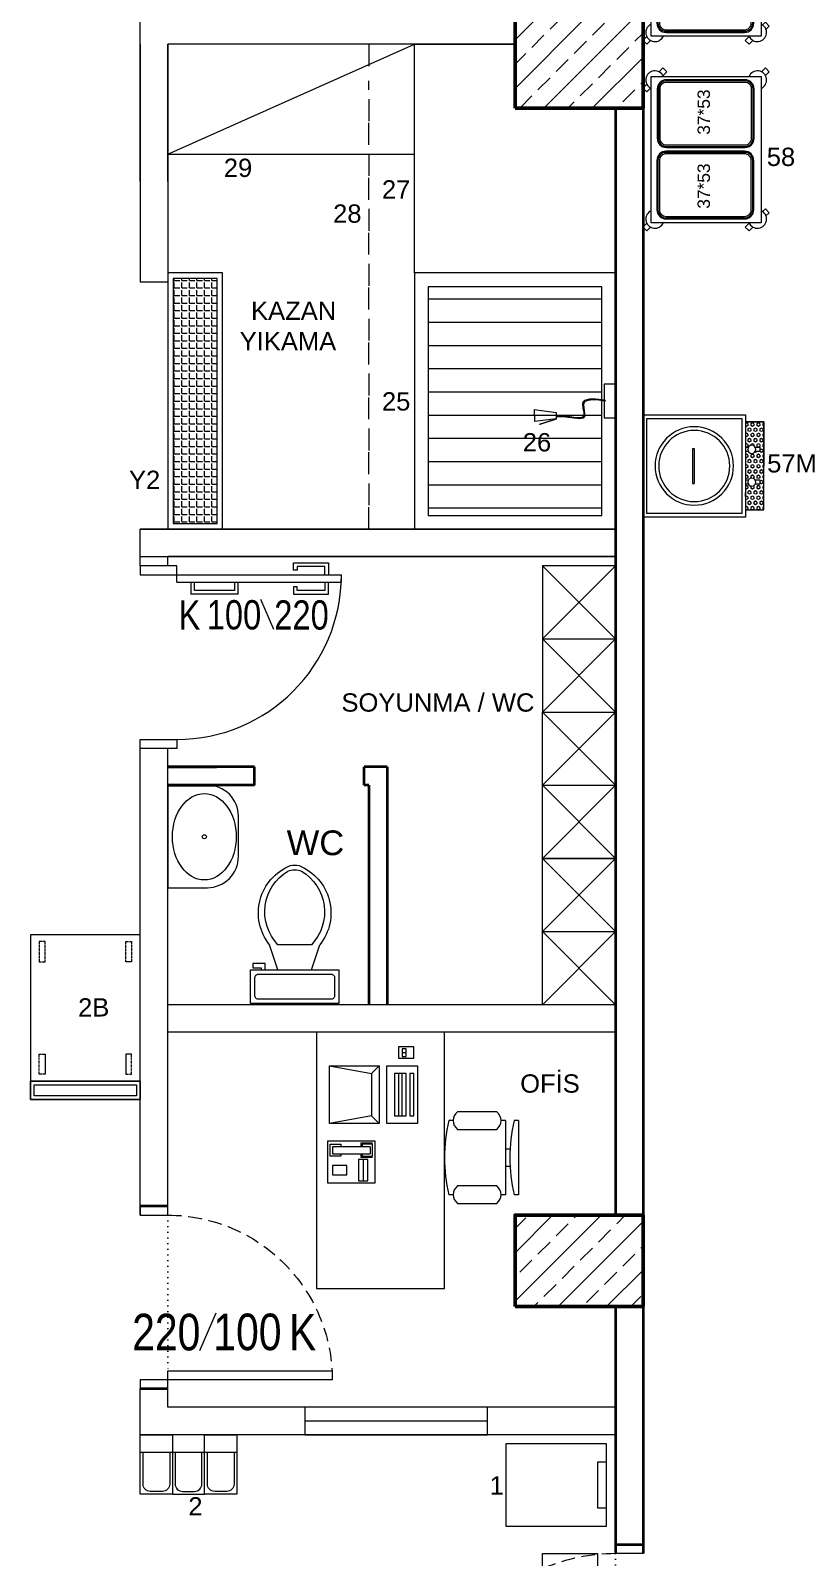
# Model space of a CAD drawing. Header units: millimetres. Extents: x -7453 to 3447, y 1740 to 11040.
# Drawn here: x -5414 to -4995, y 5221 to 6056 of the extents above; entities that cross this region are included whole.
import ezdxf
from ezdxf.enums import TextEntityAlignment as Align

# ---------------------------------------------------------------- set-up
doc = ezdxf.new("R2010")
doc.units = ezdxf.units.MM
for name, pattern in [('ACAD_ISO03W100', [30, 12, -18]), ('ACAD_ISO07W100', [3, 0, -3]), ('CENTER', [2, 1.25, -0.25, 0.25, -0.25]), ('DASHED', [0.75, 0.5, -0.25])]:
    doc.linetypes.add(name, pattern=pattern)
for name, color, linetype, lineweight in [('A-DOOR', 31, 'Continuous', 9), ('betonarme-İM', 1, 'Continuous', 50), ('CİHAZ', 6, 'Continuous', 15), ('davlumbaz', 170, 'CENTER', 18), ('DUVAR', 1, 'Continuous', 35), ('duvar-İM', 71, 'Continuous', 35), ('dış duvar', 1, 'Continuous', 35), ('kapı', 30, 'Continuous', 9), ('kapı-açılış-İM', 253, 'Continuous', 5), ('kapı-kesit-İM', 252, 'Continuous', 9), ('kapı-poz-İM', 115, 'Continuous', 0), ('tarama-b.a-İM', 8, 'Continuous', 9)]:
    doc.layers.add(name, color=color, linetype=linetype, lineweight=lineweight)
doc.styles.add('ATALAY', font='arial.ttf')
doc.styles.get("Standard").update_dxf_attribs({"font": 'arial.ttf'})
pattern_1 = [(225, (-65043.731, 105652.777), (13.258252, -13.258252), []), (225, (-65056.99, 105652.777), (13.258252, -13.258252), [9.375, -4.6875])]

# ---------------------------------------------------------------- blocks, each defined once
blk = doc.blocks.new('A$C20266C03')
at = {"layer": 'kapı'}
for p, q in [((4.76, 40.43), (45.24, 40.43)), ((20.24, 33.29), (20.24, 35.82)), ((29.77, 35.77), (29.77, 33.29)), ((45.24, 40.43), (45.24, 38.05)), ((4.76, 33.29), (45.24, 33.29)), ((40.48, 28.53), (40.48, 7.09)), ((45.24, 33.29), (45.24, 30.91)), ((50.01, 7.09), (50.01, 28.53)), ((45.24, 4.71), (45.24, 2.33))]:
    blk.add_line(p, q, dxfattribs=at)
at = {"layer": 'kapı', "linetype": 'Continuous'}
for p, q in [((4.76, 40.43), (4.76, 38.05)), ((0, 28.53), (0, 7.09)), ((4.76, 33.29), (4.76, 30.91)), ((9.52, 7.09), (9.52, 28.53)), ((4.76, 4.71), (4.76, 2.33))]:
    blk.add_line(p, q, dxfattribs=at)
at = {"layer": 'kapı'}
for centre, radius, start, end in [((25, 122.88), 87.21, 256.5803, 283.4197), ((45.24, 24.95), 5.95, 36.8699, 143.1301), ((25, 87.16), 87.21, 256.5803, 283.4197), ((45.24, 10.67), 5.95, 216.8699, 323.1301)]:
    blk.add_arc(centre, radius, start, end, dxfattribs=at)
at = {"layer": 'kapı', "linetype": 'Continuous'}
for centre, start, end in [((4.76, 24.95), 36.8699, 143.1301), ((4.76, 10.67), 216.8699, 323.1301)]:
    blk.add_arc(centre, 5.95, start, end, dxfattribs=at)
blk = doc.blocks.new('A$C42F41D54')
at = {"layer": 'kapı', "linetype": 'Continuous'}
for p, q in [((0, 46.1), (0, 37.72)), ((6.29, 46.1), (0, 46.1)), ((1.05, 41.91), (1.05, 39.81)), ((5.24, 41.91), (1.05, 41.91)), ((3.14, 39.81), (3.14, 41.91)), ((5.24, 39.81), (5.24, 41.91)), ((6.29, 37.72), (6.29, 46.1)), ((10.48, 48.2), (41.91, 48.2)), ((10.48, 31.43), (10.48, 48.2)), ((37.72, 46.1), (14.67, 46.1)), ((14.67, 46.1), (14.67, 44.01)), ((14.67, 44.01), (37.72, 44.01)), ((37.72, 41.91), (14.67, 41.91)), ((14.67, 41.91), (14.67, 35.62)), ((37.72, 44.01), (37.72, 46.1)), ((37.72, 35.62), (37.72, 41.91)), ((41.91, 48.2), (41.91, 31.43)), ((0, 37.72), (6.29, 37.72)), ((1.05, 39.81), (5.24, 39.81)), ((37.72, 39.81), (14.67, 39.81)), ((14.67, 37.72), (37.72, 37.72)), ((14.67, 35.62), (37.72, 35.62)), ((41.91, 31.43), (10.48, 31.43)), ((10.48, 27.24), (41.91, 27.24)), ((10.48, 0), (10.48, 27.24)), ((14.67, 23.05), (10.48, 27.24)), ((41.91, 27.24), (37.72, 23.05)), ((41.91, 27.24), (41.91, 0)), ((10.48, 0), (14.67, 23.05)), ((14.67, 23.05), (37.72, 23.05)), ((37.72, 23.05), (41.91, 0)), ((41.91, 0), (10.48, 0))]:
    blk.add_line(p, q, dxfattribs=at)
blk = doc.blocks.new('A$C35315753')
at = {"layer": 'kapı', "linetype": 'Continuous'}
for p, q in [((0, 0), (0, 28.58)), ((0, 28.58), (25.72, 28.58)), ((25.72, 28.58), (25.72, 0)), ((1.43, 27.15), (1.43, 20)), ((1.43, 20), (3.57, 20)), ((9.29, 27.15), (2.14, 27.15)), ((2.14, 27.15), (2.14, 20.72)), ((2.14, 20.72), (3.57, 20.72)), ((3.57, 25.72), (3.57, 2.86)), ((3.57, 25.72), (7.86, 25.72)), ((7.86, 2.86), (7.86, 25.72)), ((7.86, 20.72), (9.29, 20.72)), ((7.86, 20), (10, 20)), ((9.29, 20.72), (9.29, 27.15)), ((10, 20), (10, 27.15)), ((11.43, 24.29), (11.43, 18.57)), ((24.29, 24.29), (11.43, 24.29)), ((11.43, 21.43), (24.29, 21.43)), ((11.43, 18.57), (24.29, 18.57)), ((24.29, 18.57), (24.29, 24.29)), ((15, 11.43), (15, 2.86)), ((20.72, 11.43), (15, 11.43)), ((20.72, 2.86), (20.72, 11.43)), ((25.72, 0), (0, 0)), ((2.14, 1.43), (2.14, 7.86)), ((2.14, 7.86), (3.57, 7.86)), ((9.29, 1.43), (2.14, 1.43)), ((3.57, 2.86), (7.86, 2.86)), ((7.86, 7.86), (9.29, 7.86)), ((9.29, 7.86), (9.29, 1.43)), ((15, 2.86), (20.72, 2.86))]:
    blk.add_line(p, q, dxfattribs=at)
blk = doc.blocks.new('A$C02DF6E96')
at = {"layer": 'kapı', "elevation": 0}
blk.add_lwpolyline([(0, 70), (140, 70), (140, 0), (0, 0)], close=True, dxfattribs=at)
at = {"layer": 'dış duvar', "extrusion": (0, 0, -1), "zscale": -1}
for name, p in [('A$C20266C03', (-96.43, 70, 0)), ('A$C42F41D54', (-132.03, 7.02, 0))]:
    blk.add_blockref(name, p, dxfattribs=at)
at = {"layer": 'dış duvar', "extrusion": (0, 0, -1), "xscale": 0.900000000000091, "yscale": 0.900000000000091, "zscale": -0.900000000000091}
blk.add_blockref('A$C35315753', (-80.64, 6.23, 0), dxfattribs=at)
blk = doc.blocks.new('okul 15-100')
at = {"layer": 'duvar-İM'}
for points in [[(0, 0), (0, -15)], [(100, 0), (100, -15)]]:
    blk.add_lwpolyline(points, dxfattribs=at)
at = {"layer": 'kapı-açılış-İM', "linetype": 'ACAD_ISO07W100'}
blk.add_line((95, 0), (10, 0), dxfattribs=at)
at = {"layer": 'kapı-açılış-İM', "color": 30, "linetype": 'DASHED', "ltscale": 15}
blk.add_arc((5, 0), 90, 0, 90, dxfattribs=at)
at = {"layer": 'kapı-kesit-İM', "color": 30}
blk.add_lwpolyline([(5, 0), (10, 0), (10, 90), (5, 90)], close=True, dxfattribs=at)
at = {"layer": 'kapı-kesit-İM', "color": 84}
for points in [[(5, -15), (0, -15), (0, 0), (5, 0)], [(100, -15), (95, -15), (95, 0), (100, 0)]]:
    blk.add_lwpolyline(points, close=True, dxfattribs=at)
blk = doc.blocks.new('KAPI ETİKET 100')
blk.add_lwpolyline([(-19.94, 65.22), (0.59, 56.31)])
at = {"width": 0.8}
blk.add_attdef('000', text='', height=20, rotation=90, dxfattribs=at).set_placement((-20.2, 84.09), align=Align.TOP_CENTER)
blk.add_attdef('000', text='', height=20, rotation=90, dxfattribs=at).set_placement((-0.1, 37.91), align=Align.CENTER)
blk.add_attdef('K', text='', height=20, rotation=90, dxfattribs=at).set_placement((-10, 7.45), align=Align.MIDDLE_CENTER)
blk = doc.blocks.new('20')
at = {"layer": 'CİHAZ'}
for points in [[(18.54, 44.47), (0, 44.47), (0, 38.16), (18.54, 38.16), (18.54, 44.47), (18.54, 44.47)], [(9.22, 38.16), (9.22, 38.83), (9.03, 38.74), (8.83, 38.06), (8.54, 36.89), (8.25, 33.59), (8.25, 30.1), (9.03, 27.38), (9.81, 26.6), (10.87, 26.31), (13.2, 26.5), (15.63, 26.99), (17.48, 27.09), (18.45, 26.02), (18.54, 24.08), (18.25, 21.55), (17.38, 16.21), (17.38, 11.94)], [(9.3, 38.16), (8.83, 35.24), (8.64, 32.14), (8.93, 29.22), (9.71, 27.38), (11.17, 26.8), (13.2, 26.99), (17.28, 27.67), (18.64, 26.7), (19.03, 24.95), (18.54, 20.29), (17.86, 15.63), (17.86, 11.94)], [(20.39, 0.29), (13.88, 0), (15.53, 11.94), (19.03, 11.94), (20.39, 0.29), (20.39, 0.29)], [(19.03, 11.94), (19.22, 11.94), (22.14, 3.01), (21.94, 2.91), (19.03, 11.94), (19.03, 11.94)]]:
    blk.add_lwpolyline(points, dxfattribs=at)
blk = doc.blocks.new('A$C57142A37')
at = {"layer": 'A-DOOR'}
for p, q in [((27.61, 91), (27.61, 84.5)), ((53.61, 84.5), (27.61, 84.5)), ((29.61, 86.5), (29.61, 91)), ((51.61, 86.5), (29.61, 86.5)), ((51.61, 91), (51.61, 86.5)), ((53.61, 84.5), (53.61, 91))]:
    blk.add_line(p, q, dxfattribs=at)
for points in [[(100.9, 95), (100.9, 99.5), (85.9, 99.5), (85.9, 97.5), (83.9, 97.5), (83.9, 101.5), (102.9, 101.5), (102.9, 95)], [(20, 91), (20, 100), (0, 100), (0, 95), (110, 95)], [(100.9, 91), (100.9, 86.5), (85.9, 86.5), (85.9, 88.5), (83.9, 88.5), (83.9, 84.5), (102.9, 84.5), (102.9, 91)]]:
    blk.add_lwpolyline(points, dxfattribs=at)
at = {"layer": 'A-DOOR', "elevation": 0}
blk.add_lwpolyline([(20, 91), (110, 91), (110, 95)], dxfattribs=at)
blk.add_lwpolyline([(0, 0), (0, 5), (20, 5), (20, 0)], close=True, dxfattribs=at)
at = {"layer": 'A-DOOR'}
blk.add_arc((20, 95), 90, 270, 0, dxfattribs=at)
at = {"layer": 'kapı-poz-İM'}
ref = blk.add_blockref('KAPI ETİKET 100', (20.92, 81.02, 0), dxfattribs=dict(at, xscale=-0.8, yscale=0.8, zscale=0.8, rotation=270))
ref.add_attrib('K', 'K', dxfattribs={"layer": '0', "height": 16, "width": 0.8}).set_placement((26.89, 73.02, 0), align=Align.MIDDLE_CENTER)
ref.add_attrib('000', '100', dxfattribs={"layer": '0', "height": 16, "width": 0.8}).set_placement((51.25, 65.15, 0), align=Align.CENTER)
ref.add_attrib('000', '220', dxfattribs={"layer": '0', "height": 16, "width": 0.8}).set_placement((88.19, 81.06, 0), align=Align.TOP_CENTER)
blk = doc.blocks.new('A$C32615C0B')
at = {"layer": 'CİHAZ'}
for p, q in [((0, 90), (0, 10)), ((60, 90), (0, 90)), ((0, 90), (0, 90)), ((60, 10), (60, 90)), ((60, 10), (0, 10)), ((0, 10), (60, 10)), ((0, 10), (0, 0)), ((60, 0), (60, 10)), ((0, 0), (60, 0))]:
    blk.add_line(p, q, dxfattribs=at)
for points in [[(0, 10), (60, 10), (60, 0), (0, 0)], [(2, 8), (58, 8), (58, 2), (2, 2)]]:
    blk.add_lwpolyline(points, close=True, dxfattribs=at)
at = {"layer": 'davlumbaz'}
for points in [[(7.94, 86.25), (4.8, 86.25), (4.8, 75.29), (7.94, 75.29)], [(52.06, 86.25), (55.2, 86.25), (55.2, 75.29), (52.06, 75.29)], [(7.94, 13.75), (4.8, 13.75), (4.8, 24.71), (7.94, 24.71)], [(52.06, 13.75), (55.2, 13.75), (55.2, 24.71), (52.06, 24.71)]]:
    blk.add_lwpolyline(points, close=True, dxfattribs=at)
blk = doc.blocks.new('A$C5F105C31')
at = {"layer": 'CİHAZ'}
blk.add_line((0, 23, -83), (52.8, 23, -83), dxfattribs=at)
at = {"layer": 'CİHAZ', "elevation": -83}
for points in [[(17.6, 32.52), (17.6, 0), (0, 0), (0, 32.52)], [(17.6, 32.52), (17.6, 0), (35.2, 0), (35.2, 32.52)], [(52.8, 32.52), (52.8, 0), (35.2, 0), (35.2, 32.52)]]:
    blk.add_lwpolyline(points, close=True, dxfattribs=at)
for points in [[(16.1, 23), (16.1, 5.5, -0.414214), (12.1, 1.5), (5.5, 1.5, -0.414214), (1.5, 5.5), (1.5, 23)], [(19.1, 23), (19.1, 5.5, 0.414214), (23.1, 1.5), (29.7, 1.5, 0.414214), (33.7, 5.5), (33.7, 23)], [(51.3, 23), (51.3, 5.5, -0.414214), (47.3, 1.5), (40.7, 1.5, -0.414214), (36.7, 5.5), (36.7, 23)]]:
    blk.add_lwpolyline(points, format="xyb", dxfattribs=at)
blk = doc.blocks.new('okul 15-110')
at = {"layer": 'duvar-İM'}
for points in [[(0, 15), (0, 0)], [(110, 15), (110, 0)]]:
    blk.add_lwpolyline(points, dxfattribs=at)
at = {"layer": 'kapı-açılış-İM', "linetype": 'ACAD_ISO07W100'}
blk.add_line((105, 15), (10, 15), dxfattribs=at)
at = {"layer": 'kapı-açılış-İM', "color": 30, "linetype": 'DASHED', "ltscale": 15}
blk.add_arc((5, 15), 100, 0, 90, dxfattribs=at)
at = {"layer": 'kapı-kesit-İM', "color": 30}
blk.add_lwpolyline([(5, 15), (10, 15), (10, 115), (5, 115)], close=True, dxfattribs=at)
at = {"layer": 'kapı-kesit-İM', "color": 84}
for points in [[(5, 0), (0, 0), (0, 15), (5, 15)], [(110, 0), (105, 0), (105, 15), (110, 15)]]:
    blk.add_lwpolyline(points, close=True, dxfattribs=at)
blk = doc.blocks.new('A$C1C41073E')
for points in [[(2.09, 64.88), (0, 66.97), (2.12, 69.09), (4.25, 66.96)], [(78.09, 64.88), (76, 66.97), (78.12, 69.09), (80.25, 66.96)], [(84.88, 58.09), (86.97, 56), (89.09, 58.12), (86.96, 60.25)], [(2.09, 8.88), (0, 10.97), (2.12, 13.09), (4.25, 10.96)], [(8.19, 1.78), (9.97, 0), (12.09, 2.12), (10.59, 3.63)], [(84.88, 2.09), (86.97, 0), (89.09, 2.12), (86.96, 4.25)]]:
    blk.add_lwpolyline(points)
blk.add_lwpolyline([(4.49, 64.49), (84.49, 64.49), (84.49, 4.49), (4.49, 4.49)], close=True)
for points in [[(43.54, 13.44), (43.54, 56.44, 0.414214), (38.54, 61.44), (11.54, 61.44, 0.414214), (6.54, 56.44), (6.54, 13.44, 0.414214), (11.54, 8.44), (38.54, 8.44, 0.414214)], [(42.94, 13.44), (42.94, 56.44, 0.414214), (38.54, 60.84), (11.54, 60.84, 0.414214), (7.14, 56.44), (7.14, 13.44, 0.414214), (11.54, 9.04), (38.54, 9.04, 0.414214)], [(42.14, 13.44), (42.14, 56.44, 0.414214), (38.54, 60.04), (11.54, 60.04, 0.414214), (7.94, 56.44), (7.94, 13.44, 0.414214), (11.54, 9.84), (38.54, 9.84, 0.414214)], [(82.62, 13.25), (82.62, 56.25, 0.414214), (77.62, 61.25), (50.62, 61.25, 0.414214), (45.62, 56.25), (45.62, 13.25, 0.414214), (50.62, 8.25), (77.62, 8.25, 0.414214)], [(82.02, 13.25), (82.02, 56.25, 0.414214), (77.62, 60.65), (50.62, 60.65, 0.414214), (46.22, 56.25), (46.22, 13.25, 0.414214), (50.62, 8.85), (77.62, 8.85, 0.414214)], [(81.22, 13.25), (81.22, 56.25, 0.414214), (77.62, 59.85), (50.62, 59.85, 0.414214), (47.02, 56.25), (47.02, 13.25, 0.414214), (50.62, 9.65), (77.62, 9.65, 0.414214)]]:
    blk.add_lwpolyline(points, format="xyb", close=True)
for centre, start, end in [((6.49, 62.49), 23.57818, 246.42182), ((82.49, 62.49), 293.57818, 156.42182), ((6.49, 6.49), 113.57818, 336.42182), ((82.49, 6.49), 203.57818, 66.42182)]:
    blk.add_arc(centre, 5, start, end)
for p in [(12.17, 32.43), (52.61, 32.43)]:
    blk.add_text('37*53', height=6.776).set_placement(p)
blk = doc.blocks.new('A$C4F745C85')
at = {"layer": 'kapı'}
h = blk.add_hatch(dxfattribs=at)
h.set_pattern_fill('HEX', color=256, scale=0.3, style=0)
h.set_pattern_definition([(0, (391.0713, -5938.0275), (0, 1.649778), [0.9525, -1.905]), (120, (391.0713, -5938.0275), (-1.42874966, -0.824889), [0.9525, -1.905]), (60, (392.0238, -5938.0275), (-1.42874966, 0.824889), [0.9525, -1.905])])
h.paths.add_polyline_path([(35.78, 8.51), (35.78, 10), (19.96, 10), (19.96, 8.51, -0.279634), (21.16, 6.54, -0.279634), (19.96, 4.57), (19.96, 1.95), (17.91, 1.95), (17.91, 4.57, -0.279634), (16.72, 6.54, -0.279634), (17.91, 8.51), (17.91, 10), (3.94, 10), (3.94, 0), (28, 0), (52.06, 0), (52.06, 10), (37.83, 10), (37.83, 8.51, -0.279634), (39.03, 6.54, -0.279634), (37.83, 4.57), (37.83, 1.95), (35.78, 1.95), (35.78, 4.57, -0.279634), (34.59, 6.54, -0.279634)])
at = {"layer": 'CİHAZ'}
for p, q in [((3.94, 10), (3.94, 0)), ((3.94, 10), (3.94, 0)), ((11.31, 10), (13.28, 10)), ((44.69, 10), (42.72, 10)), ((52.06, 10), (52.06, 0)), ((52.06, 10), (52.06, 0)), ((3.94, 0), (28, 0)), ((52.06, 0), (28, 0))]:
    blk.add_line(p, q, dxfattribs=at)
for points in [[(0, 10), (56, 10), (56, 66), (0, 66)], [(2, 12), (54, 12), (54, 64), (2, 64)], [(3.94, 10), (52.06, 10), (52.06, 0), (3.94, 0)]]:
    blk.add_lwpolyline(points, close=True, dxfattribs=at)
for points in [[(17.91, 8.51), (17.91, 10)], [(19.96, 10), (19.96, 8.51)], [(35.78, 8.51), (35.78, 10)], [(37.83, 10), (37.83, 8.51)], [(19.96, 4.57), (19.96, 1.95), (17.91, 1.95), (17.91, 4.57)], [(37.83, 4.57), (37.83, 1.95), (35.78, 1.95), (35.78, 4.57)]]:
    blk.add_lwpolyline(points, dxfattribs=at)
for centre in [(18.94, 6.54), (36.81, 6.54)]:
    blk.add_circle(centre, 2.22, dxfattribs=at)
at = {"layer": 'kapı'}
for p, q in [((18.48, 39), (18.48, 38)), ((18.48, 39), (37.52, 39)), ((18.48, 38), (37.52, 38)), ((37.52, 39), (37.52, 38))]:
    blk.add_line(p, q, dxfattribs=at)
for radius in [21.44, 19.44]:
    blk.add_circle((28, 38), radius, dxfattribs=at)
blk = doc.blocks.new('Toilet - top')
for p, q in [((9.5, -6), (9.5, -2)), ((-10, -8.5), (-8, -8.5)), ((-10, -9.5), (-10, -8.5)), ((-7, -9.5), (-10, -9.5)), ((-8, -8.5), (-8, -8)), ((-7, -8), (-7, -9.5)), ((-4, -8), (-6, -14)), ((4, -8), (6, -14)), ((4, -14), (-4, -14))]:
    blk.add_line(p, q)
blk.add_lwpolyline([(10.5, -8), (10.5, 0), (-10.5, 0), (-10.5, -8)], close=True)
for points in [[(-9.5, -2), (-9.5, -6)], [(8.5, -1), (-8.5, -1)], [(-8.5, -7), (8.5, -7)]]:
    blk.add_lwpolyline(points)
for centre, radius, start, end in [((-8.62, -1.88), 0.884, 81.8699, 188.1301), ((8.62, -1.88), 0.884, 351.8699, 98.1301), ((-8.62, -6.12), 0.884, 171.8699, 278.1301), ((8.62, -6.12), 0.884, 261.8699, 8.1301), ((3.52, -21.58), 12.17, 141.4691, 247.9714), ((4.2, -21.82), 11.33, 136.3677, 238.9468), ((-3.52, -21.58), 12.17, 292.0284, 38.5307), ((-4.2, -21.82), 11.33, 301.053, 43.6321), ((0, -27.88), 4, 245.7318, 294.2682), ((0, -29), 4, 254.8605, 285.1395)]:
    blk.add_arc(centre, radius, start, end)
blk = doc.blocks.new('A$C40D85A7D')
at = {"layer": 'kapı'}
blk.add_lwpolyline([(17, 0), (39, 0, 0.414214), (56, 17), (56, 38.7), (0, 38.7), (0, 17, 0.414214)], format="xyb", close=True, dxfattribs=at)
blk.add_circle((27.83, 18.66), 1.1, dxfattribs=at)
blk.add_ellipse((27.83, 18.66), major_axis=(23.61, 0), ratio=0.738451, dxfattribs=at)

msp = doc.modelspace()

# ---------------------------------------------------------------- hatches: boundary and pattern name
at = {"layer": 'CİHAZ'}
h = msp.add_hatch(dxfattribs=at)
h.set_pattern_fill('ANGLE', color=256, scale=15, angle=-360)
h.set_pattern_definition([(360, (-29284.936, 65575.238), (3e-15, 4.125), [3, -1.125]), (90, (-29284.936, 65575.238), (-4.125, 3e-15), [3, -1.125])])
h.paths.add_polyline_path([(-5335.78, 5786.56), (-5311.78, 5786.56), (-5311.78, 5920.56), (-5335.78, 5920.56)])
at = {"layer": 'kapı'}
h = msp.add_hatch(dxfattribs=at)
h.set_pattern_fill('ANSI31', color=256, scale=4, angle=-225, style=0)
h.set_pattern_definition([(180, (1786.041, 5198.182), (-1e-14, -12.7), [])])
h.paths.add_polyline_path([(-5196.28, 5791.06), (-5101.28, 5791.06), (-5101.28, 5916.06), (-5196.28, 5916.06)])
at = {"layer": 'tarama-b.a-İM'}
h = msp.add_hatch(dxfattribs=at)
h.set_pattern_fill('ANSI33', color=256, scale=75, angle=-180, style=0)
h.set_pattern_definition(pattern_1)
h.paths.add_polyline_path([(-5078.78, 6063.56), (-5078.78, 6013.56), (-5148.78, 6013.56), (-5148.78, 6063.56)])
h = msp.add_hatch(dxfattribs=at)
h.set_pattern_fill('ANSI33', color=256, scale=75, angle=-180, style=0)
h.set_pattern_definition(pattern_1)
h.paths.add_polyline_path([(-5078.78, 5408.56), (-5078.78, 5358.56), (-5148.78, 5358.56), (-5148.78, 5408.56)])

# ---------------------------------------------------------------- linework, layer by layer
at = {"layer": 'betonarme-İM'}
for points in [[(-5148.78, 6013.56), (-5148.78, 6063.56), (-5078.78, 6063.56), (-5078.78, 6013.56)], [(-5148.78, 5358.56), (-5148.78, 5408.56), (-5078.78, 5408.56), (-5078.78, 5358.56)]]:
    msp.add_lwpolyline(points, close=True, dxfattribs=at)
at = {"layer": 'CİHAZ', "color": 5}
for p, q in [((-5353.78, 5973.509), (-5353.78, 7128.56)), ((-5353.78, 6048.56), (-5353.78, 5918.56)), ((-5338.78, 5973.509, 0), (-5338.78, 6048.56, 0)), ((-5148.78, 6048.56), (-5338.78, 6048.56)), ((-5338.78, 6048.56), (-5338.78, 5918.56)), ((-5338.78, 5918.56), (-5353.78, 5918.56)), ((-5093.78, 5783.56), (-5353.78, 5783.56)), ((-5353.78, 5763.56, 0), (-5353.78, 5783.56, 0)), ((-5353.78, 5783.56), (-5093.78, 5783.56)), ((-5353.78, 5768.56), (-5093.78, 5768.56)), ((-5338.78, 5763.56, 0), (-5338.78, 5768.56, 0)), ((-5093.78, 5768.56), (-5338.78, 5768.56)), ((-5353.78, 5408.56, 0), (-5353.78, 5668.56, 0)), ((-5338.78, 5408.56), (-5338.78, 5663.56)), ((-5093.78, 5523.56), (-5338.78, 5523.56)), ((-5093.78, 5508.56), (-5338.78, 5508.56)), ((-5353.78, 5288.56, 0), (-5353.78, 5313.56, 0)), ((-5338.78, 5313.56), (-5353.78, 5313.56)), ((-5338.78, 5303.56, 0), (-5338.78, 5313.56, 0)), ((-5093.78, 5303.56), (-5338.78, 5303.56)), ((-5093.78, 5288.56), (-5353.78, 5288.56))]:
    msp.add_line(p, q, dxfattribs=at)
at = {"layer": 'CİHAZ'}
msp.add_line((-5338.78, 5988.56), (-5203.78, 6048.56), dxfattribs=at)
at = {"layer": 'CİHAZ', "color": 4}
msp.add_line((-5263.78, 5296.06), (-5163.78, 5296.06), dxfattribs=at)
at = {"layer": 'CİHAZ', "elevation": 0}
for points in [[(-5203.78, 6048.56), (-5338.78, 6048.56), (-5338.78, 5988.56), (-5203.78, 5988.56)], [(-5338.78, 5783.56), (-5308.78, 5783.56), (-5308.78, 5923.56), (-5338.78, 5923.56)], [(-5335.78, 5786.56), (-5311.78, 5786.56), (-5311.78, 5920.56), (-5335.78, 5920.56)], [(-5093.78, 5783.56), (-5093.78, 5923.56), (-5203.78, 5923.56), (-5203.78, 5783.56)], [(-5101.28, 5791.06), (-5101.28, 5916.06), (-5196.28, 5916.06), (-5196.28, 5791.06)], [(-5153.78, 5238.56), (-5098.78, 5238.56), (-5098.78, 5283.56), (-5153.78, 5283.56)], [(-5103.78, 5248.56), (-5098.78, 5248.56), (-5098.78, 5273.56), (-5103.78, 5273.56)], [(-5103.78, 5128.56), (-5133.78, 5128.56), (-5133.78, 5223.56), (-5103.78, 5223.56)]]:
    msp.add_lwpolyline(points, close=True, dxfattribs=at)
at = {"layer": 'CİHAZ', "linetype": 'ACAD_ISO03W100', "elevation": 0}
for points in [[(-5148.78, 6048.56), (-5228.78, 6048.56), (-5228.78, 5783.56)], [(-5093.78, 5783.56), (-5228.78, 5783.56), (-5228.78, 6028.56)]]:
    msp.add_lwpolyline(points, dxfattribs=at)
at = {"layer": 'CİHAZ', "elevation": 0}
msp.add_lwpolyline([(-5093.78, 6013.56), (-5093.78, 5923.56), (-5203.78, 5923.56), (-5203.78, 6048.56), (-5148.78, 6048.56)], dxfattribs=at)
at = {"layer": 'CİHAZ', "color": 4, "elevation": 0}
msp.add_lwpolyline([(-5263.78, 5288.56), (-5163.78, 5288.56), (-5163.78, 5303.56), (-5263.78, 5303.56)], close=True, dxfattribs=at)
at = {"layer": 'DUVAR'}
for p, q in [((-5338.78, 5653.56, 0), (-5312.119, 5653.56, 0)), ((-5291.31, 5653.56, 0), (-5338.78, 5653.56, 0)), ((-5291.31, 5643.56, 0), (-5291.31, 5653.56, 0)), ((-5218.78, 5653.56, 0), (-5231.31, 5653.56, 0)), ((-5231.31, 5643.56, 0), (-5231.31, 5653.56, 0)), ((-5218.78, 5653.56, 0), (-5218.78, 5523.56, 0)), ((-5338.78, 5643.56, 0), (-5312.119, 5643.56, 0)), ((-5291.31, 5643.56, 0), (-5338.78, 5643.56, 0)), ((-5312.119, 5643.56, 0), (-5338.78, 5643.56, 0)), ((-5228.78, 5643.56, 0), (-5231.31, 5643.56, 0)), ((-5228.78, 5643.56, 0), (-5228.78, 5523.56, 0))]:
    msp.add_line(p, q, dxfattribs=at)
at = {"layer": 'duvar-İM'}
for p, q in [((-5093.78, 6013.56), (-5093.78, 5408.56)), ((-5078.78, 6013.56), (-5078.78, 5408.56)), ((-5093.78, 5358.56), (-5093.78, 5223.56)), ((-5078.78, 5358.56), (-5078.78, 5223.56))]:
    msp.add_line(p, q, dxfattribs=at)
at = {"layer": 'kapı'}
for p, q in [((-5093.78, 5723.56), (-5133.78, 5763.56)), ((-5133.78, 5723.56), (-5093.78, 5763.56)), ((-5133.78, 5723.56), (-5093.78, 5723.56)), ((-5133.78, 5723.56), (-5093.78, 5723.56)), ((-5093.78, 5723.56), (-5133.78, 5683.56)), ((-5133.78, 5723.56), (-5093.78, 5683.56)), ((-5093.78, 5643.56), (-5133.78, 5683.56)), ((-5133.78, 5643.56), (-5093.78, 5683.56)), ((-5133.78, 5643.56), (-5093.78, 5643.56)), ((-5093.78, 5643.56), (-5133.78, 5603.56)), ((-5133.78, 5643.56), (-5093.78, 5603.56)), ((-5133.78, 5643.56), (-5093.78, 5643.56)), ((-5093.78, 5563.56), (-5133.78, 5603.56)), ((-5133.78, 5563.56), (-5093.78, 5603.56)), ((-5133.78, 5563.56), (-5093.78, 5563.56)), ((-5093.78, 5563.56), (-5133.78, 5523.56)), ((-5133.78, 5563.56), (-5093.78, 5523.56)), ((-5133.78, 5563.56), (-5093.78, 5563.56))]:
    msp.add_line(p, q, dxfattribs=at)
for points in [[(-5093.78, 5763.56), (-5133.78, 5763.56), (-5133.78, 5683.56), (-5093.78, 5683.56)], [(-5093.78, 5603.56), (-5133.78, 5603.56), (-5133.78, 5683.56), (-5093.78, 5683.56)], [(-5093.78, 5523.56), (-5133.78, 5523.56), (-5133.78, 5603.56), (-5093.78, 5603.56)]]:
    msp.add_lwpolyline(points, close=True, dxfattribs=at)

# ---------------------------------------------------------------- block references
at = {"layer": 'CİHAZ'}
for name, p, rotation in [('A$C1C41073E', (-5009.783, 6048.522), 90), ('A$C1C41073E', (-5009.783, 5946.522), 90), ('20', (-5138.246, 5862.831), 270)]:
    msp.add_blockref(name, p, dxfattribs=dict(at, rotation=rotation))
at = {"layer": 'CİHAZ', "xscale": -1, "rotation": 90}
msp.add_blockref('A$C4F745C85', (-5012.78, 5846.059), dxfattribs=at)
at = {"layer": 'CİHAZ'}
for name, p in [('A$C57142A37', (-5353.78, 5663.56, 0)), ('A$C32615C0B', (-5413.798, 5471.804, 0)), ('A$C5F105C31', (-5353.78, 5256.035, 83.002))]:
    msp.add_blockref(name, p, dxfattribs=at)
at = {"layer": 'CİHAZ', "color": 5, "xscale": -1, "rotation": 270}
msp.add_blockref('A$C02DF6E96', (-5257.366, 5368.56, 0), dxfattribs=at)
at = {"layer": 'DUVAR', "rotation": 89.99999999999999}
msp.add_blockref('A$C40D85A7D', (-5300.082, 5587.56, 0), dxfattribs=at)
at = {"layer": 'kapı', "extrusion": (0, 0, -1), "xscale": 2.293937500000538, "yscale": 2.293937500000538, "zscale": -2.293937500000538, "rotation": 180}
msp.add_blockref('Toilet - top', (5269.317, 5524.24, 0), dxfattribs=at)
at = {"layer": 'kapı-kesit-İM', "xscale": -1, "rotation": 270}
msp.add_blockref('okul 15-100', (-5338.78, 5313.56), dxfattribs=at)
at = {"layer": 'kapı-kesit-İM', "rotation": 89.99999999999999}
msp.add_blockref('okul 15-110', (-5078.78, 5118.56, 0), dxfattribs=at)
at = {"layer": 'kapı-poz-İM'}
ref = msp.add_blockref('KAPI ETİKET 100', (-5255.888, 5354.595, 0), dxfattribs=dict(at, rotation=90.00000000000001))
ref.add_attrib('K', 'K', dxfattribs={"layer": '0', "height": 20, "width": 0.8}).set_placement((-5264.935, 5344.595, 0), align=Align.MIDDLE_CENTER)
ref.add_attrib('000', '100', dxfattribs={"layer": '0', "height": 20, "width": 0.8}).set_placement((-5295.164, 5334.756, 0), align=Align.CENTER)
ref.add_attrib('000', '220', dxfattribs={"layer": '0', "height": 20, "width": 0.8}).set_placement((-5339.559, 5354.65, 0), align=Align.TOP_CENTER)

# ---------------------------------------------------------------- texts
at = {"style": 'ATALAY'}
msp.add_text('WC', height=13.5177, dxfattribs=at).set_placement((-5273.686, 5605.329, 0))
at = {"layer": 'CİHAZ', "color": 5, "char_height": 10}
for s, insert, attachment_point in [('29', (-5292.528, 5975.875, 0), 9), ('58', (-5011.13, 5992.023, 0), 1), ('27', (-5206.072, 5964.223, 0), 9), ('28', (-5232.773, 5950.875, 0), 9), ('KAZAN \\PYIKAMA', (-5246.61, 5881.251, 0), 9), ('25', (-5206.072, 5848.223, 0), 9), ('26', (-5129.029, 5825.884, 0), 9), ('57M', (-5010.918, 5824.493, 0), 1), ('Y2', (-5342.852, 5805.483, 0), 9), ('SOYUNMA / WC', (-5243.737, 5693.779), 1), ('2B', (-5387.775, 5527.138), 1), ('OFİS', (-5145.992, 5485.517, 0), 1), ('1', (-5162.725, 5265.823), 1), ('2', (-5327.491, 5254.411), 1)]:
    msp.add_mtext_dynamic_manual_height_columns(s, width=190.19526, gutter_width=12.5, heights=[0], dxfattribs=dict(at, insert=insert, attachment_point=attachment_point))

doc.saveas('drawing.dxf')
